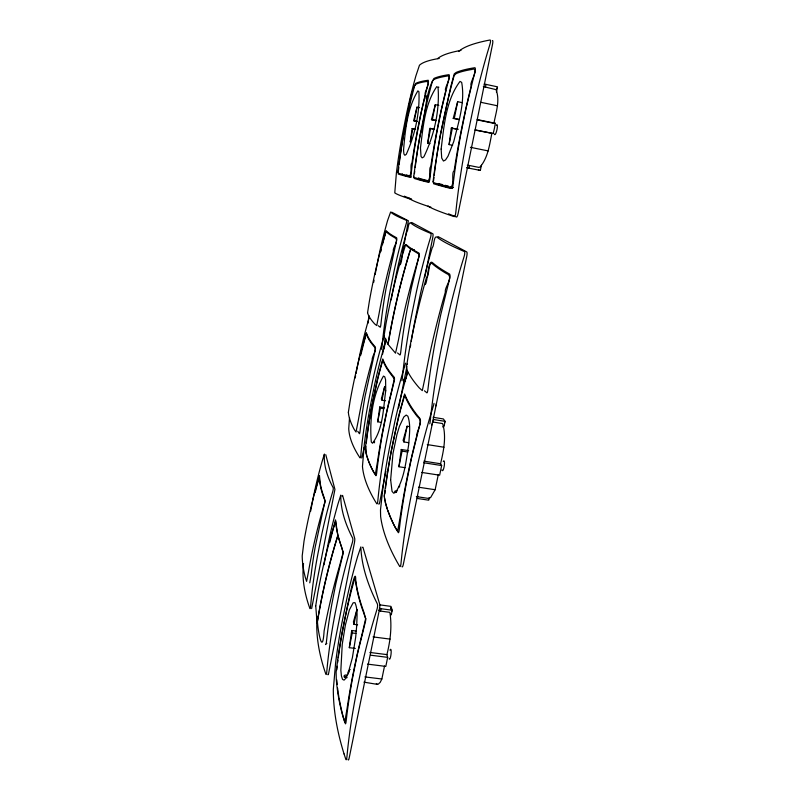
<?xml version="1.0" encoding="UTF-8"?>
<svg xmlns="http://www.w3.org/2000/svg" width="800" height="800" viewBox="0 0 800 800"><rect width="100%" height="100%" fill="white"/><g stroke="black" fill="none" stroke-linecap="round" stroke-linejoin="round"><path stroke-width="1.2" d="M402.27 173.89L402.4 174.87L411.2 177.26M414.09 177.35L414.18 178.42L415.14 178.73A1035.26 8.91 11.5 0 0 426.22 181.77L429.05 181.98A3.71 0.85 -83.4 0 0 429.86 178.86L430.82 170.84A658.05 566.29 -61.1 0 1 436.37 134.96L441.11 111.01L448.97 78.27A3.84 0.85 -74.4 0 0 449.38 75.66L449.05 74.66L446.46 75.07A1067.67 61.65 8.8 0 0 433.97 78.44C424.73 93.81 425.8 117.41 420.18 134.61A605.8 528.1 -61.5 0 0 415.17 167.54M477.21 119.89L493.92 123.33C495.92 112.41 500.25 100.6 496.04 89.64L483.34 86.56M433.48 181.74L433.58 183.74L434.84 184.14A1302.81 11.43 11.6 0 0 448.66 187.93L452.11 188.24A4.16 1.04 -83.3 0 0 453.07 184.75L454.19 175.76A735.79 621.18 -60.5 0 1 460.56 135.48L465.98 108.56L474.95 71.73A4.32 1.03 -73.9 0 0 475.4 68.81L474.97 67.7L471.79 68.23A1357.48 79.66 8.3 0 0 456.15 72.45L454.26 73.86L450.89 86.17L440.33 135.05A670.91 575.53 -61 0 0 436.51 158.24M421.68 472.43L439.64 475.2L441.65 465.55L440.57 463.75C443.62 450.77 446.57 436.68 442.65 423.58L433.06 422.03L433.58 419.5L445.09 421.36L444.05 426.35L443.55 425.61M452.61 145.31L449.08 144.6L451.3 128.07L458.29 129.27M398.25 172.44L398.25 174.05L398.99 174.3A865.09 7.17 11.5 0 0 408.08 176.79L410.44 176.92A3.35 0.72 -83.6 0 0 411.14 174.11L411.99 166.87A595.06 520.12 -61.6 0 1 416.89 134.54L421.09 112.97L428.08 83.52A3.45 0.71 -74.7 0 0 428.46 81.17L428.2 80.26L426.05 80.58A886.63 49.44 9.2 0 0 415.85 83.33C407.89 97.91 408.56 118.27 403.65 134.26A552.08 487.71 -62.1 0 0 400.49 154.21M317.08 616.99L316.83 621.06A932.45 288.97 24 0 0 324.5 670.19L325.84 674.14A3.59 0.63 -89.5 0 0 326.7 672.51L327.38 665.34A606.5 518.41 -43.1 0 1 335.26 612.8L339.38 592.35A607.59 519.75 -43.5 0 1 350.12 550L352.31 542.73A3.58 0.93 -78.2 0 0 352.66 538.15L351.1 535.09A954.89 218.91 20.3 0 1 340.81 497.55L340.8 495.11L338.02 503.79A545.07 475.41 -43.8 0 0 328.53 541.76L324.89 560.12A544.18 474.31 -43.4 0 0 323.99 564.86M367.5 664.11L385.8 666.41L387.67 657.36L386.9 654.61C390.35 640.88 392.13 626.42 389.87 612.34L380.51 611.09L378.58 610.18M430.04 143.65L427.7 143.18L429.75 128.35L434.13 129.05M405.1 467.7L398.92 466.74L401.26 449.49L408.65 450.65M381.27 422.37L377.71 421.8L379.78 406.95L384.51 407.72M355.33 648.45L349.31 647.68L351.7 630.49L356.51 631.11M303.52 563.52L303.21 566.77A756.8 226.46 21.2 0 0 308.77 605.3L309.85 608.37A3.12 0.51 -88.8 0 0 310.56 606.74L311.14 600.35A537.71 470.15 -43.4 0 1 317.95 553.64L321.53 535.49A538.57 471.22 -43.7 0 1 330.86 497.95L332.77 491.52A3.13 0.74 -77.4 0 0 333.12 487.61L331.87 485.24A772.23 169.74 18.3 0 1 324.3 455.96L324.4 454.06L321.97 461.91A488.93 434.33 -44 0 0 313.6 495.96L310.62 511.26M349.52 417.66L348.74 428.75A775.13 150.92 17.6 0 0 358.48 455.54L359.9 457.73A3.12 0.64 -87.8 0 0 360.78 455.6L361.42 448.93A550.78 484.01 -50.1 0 1 368.74 400.21L372.53 381.3A551.8 485.03 -50.5 0 1 382.33 342.21L384.31 335.52M368.08 323.12L368.89 315.48M384.27 348.84L385.32 339.08M406.2 378.53L407.13 370.43M365.91 446.37L366.19 452.95A966.59 184.79 18.9 0 0 366.68 454.96M398.31 171.68L398.78 167.52M433.56 180.81L433.95 177.49M336.81 669.82L337.23 666.19M366.3 442.99L366.69 439.61A569.61 498.39 -50.3 0 1 371.26 409.38L377.48 379.09L382.77 358.99L383.52 360.89A988.66 128.62 16.4 0 0 392.33 375.05L394.31 377.38L394.52 378.93A3.55 0.87 -77.8 0 1 394.1 381.57L386.85 411.46L382.51 433.31A615.68 531.8 -50 0 0 377.49 466.01L376.64 473.31A3.51 0.73 -86.8 0 1 375.97 475.71L373.82 472.47A966.59 184.79 18.9 0 1 366.95 455.98M414.44 173.68L414.73 171.23M384.84 493.93L385.24 490.63M385.5 488.42L385.76 486.22A650.89 556.68 -49.8 0 1 391.12 451.66L398.4 416.97L404.63 394L405.73 396.58A1349.02 179.2 18 0 0 417.6 415.66L420.18 418.81L420.49 420.71A4.15 1.13 -78.4 0 1 420.01 423.82L411.4 458.51L406.24 483.82A711.95 598.52 -49.5 0 0 400.25 521.63L399.22 530.07A4.12 0.94 -87.6 0 1 398.39 532.74L395.62 528.28A1307.57 254.46 21.3 0 1 387.82 510.32M434.23 175.15L434.65 171.65A670.91 575.53 -61 0 1 436.34 159.46M412.84 128.56L412.12 128.57L410.23 142.02L412.84 128.56L415.21 129.04M477.31 119.58L495.31 123.29L494.4 128.42L493.2 133.54L475.13 130.11M417 107.13L413.64 120.72L414.37 120.68L417 107.13L419.37 107.62M364.29 447.31L361.7 458M382.56 354.21L385.68 338.29M404.28 243.55L408.37 220.8L391.77 212.23M427.7 143.18L430.62 128.33M435.28 104.69L431.45 119.69L432.33 119.64L435.28 104.69L438.8 105.42M375.13 274.53L378.61 256.9A510.42 455.46 -55.8 0 1 387.59 220.52L390.64 211.99A812.1 29.47 12.4 0 0 404.65 219.56L406.42 220.28A3.24 0.78 -74.1 0 1 406.22 223.73L404.18 230.64A564.64 496.71 -55.2 0 0 394.09 271.03L390.18 290.58A563.49 495.74 -54.8 0 0 382.57 340.97L381.89 347.88A3.16 0.69 -86.6 0 1 381.65 349.36M356.03 373.54L359.41 356.44A499.86 445.79 -50.9 0 1 368.16 321.12L369.35 317.09M377.71 421.8L380.4 408.17L379.78 406.95M381.98 400.2L384.69 386.48L381.35 399.01L381.98 400.2L385.54 400.78M449.08 144.6L452.38 128.06M457.66 101.7L453.22 118.43L454.32 118.37L457.66 101.7L462.4 102.69M349.31 647.68L352.25 632.96L351.7 630.49M353.98 624.34L356.95 609.52L353.42 621.91L353.98 624.34L357.6 624.82M385.93 471.27L379.84 501.71A3.59 0.6 -81.6 0 1 378.74 503.97M398.62 407.97L406.91 366.57M424.89 276.85L432.72 237.78A3.73 0.65 -79.3 0 0 432.85 233.79L411.8 222.53A3.33 0.52 -79.3 0 0 411.48 222.83M398.92 466.74L402.08 451.12L401.26 449.49M408.66 442.71L403.93 441.96L407.12 426.22L409.49 426.6M491.82 133.52C489.51 145.01 487.97 157.54 480.19 166.88L478.98 167.41L469.47 165.51L468.94 168.13L466.84 167.73M485.44 87.08L485.98 84.4L497.5 86.84L496.42 92.13M380.51 611.09L381 608.72L379.3 608.06M496.92 88.66L497.07 87.91M478.38 170.08L480.36 170.41L481.42 165.24M390.8 608.33L390.94 607.67L391.77 611.41M379.87 604.88L391 606.38L392.22 610.22L391.26 614.9L390.79 614.17M417.82 495.99L417.31 498.46L428.73 500.18L429.23 497.74M376.31 683.52L378.1 684.3L380.19 682.37L381.86 679L384.55 665.99M428.73 499.13L428.87 498.44M444.57 422.8L444.72 422.09M416.34 496.6L428.29 498.39L430.58 497.6L435.15 489.73L438.32 474.52M383.74 348.2L383.38 349.66M380.82 251.64L381.33 249.33M360.78 355.14L366.39 332.73L366.91 334.2A793.65 98.26 15.2 0 0 373.75 345.19L375.34 346.99L375.49 348.3A3.11 0.7 -77.5 0 1 375.11 350.6L365.07 396.21A544 479.39 -50.5 0 0 360.75 425.08L360.01 431.54A3.08 0.59 -86.3 0 1 359.45 433.72L357.71 431.24M329.76 542.43L335.52 519.91L335.81 523.24A955.05 231.08 20.9 0 0 341.56 546.88L343.16 552.52A3.52 0.8 -79.9 0 1 342.72 555.19L335.85 583.68L331.77 604.49A598.04 513.33 -43.5 0 0 327.12 635.6L326.34 642.55A3.52 0.59 -88 0 1 325.78 644.57L325.51 644.25M315.16 492.58L319.49 475.57L319.63 478.17A772.5 179.37 18.7 0 0 323.84 496.63L325.08 501.12A3.08 0.64 -79.2 0 1 324.68 503.45M382.43 244.71L386.1 230.67L386.8 231.3A811.67 40.26 12.8 0 0 394.85 236.82L396.63 237.78L396.82 238.92A3.18 0.7 -76.3 0 1 396.45 241.2L386.09 288.33A556.46 490.75 -55.3 0 0 381.6 318.17L380.83 324.85A3.12 0.64 -85.2 0 1 380.23 327.25L378.27 325.73M399.88 264.93C402.88 263.03 401.77 242.57 406.36 244.72A1017.71 53.11 13.3 0 0 416.77 251.87L419.01 253.11L419.28 254.44A3.63 0.87 -76.3 0 1 418.86 257.06L415.49 268.51A698.08 595.88 -53.7 0 0 398.49 339.81L395.53 353.18L388.11 344.44L388.44 342.38A672.98 578.43 -53.9 0 1 410.07 251.11L410.59 248.97L405.58 244.97L401.58 257.57A646.15 558.97 -54 0 0 386.06 323.36L383.95 336.58L388 344.29L388.33 342.23A672.61 578.17 -53.9 0 1 409.94 251.02M425 284.61C427.86 283.82 427.66 258.02 432.64 262.76A1406.62 74.95 14 0 0 446.74 272.45L449.7 274.12L450.08 275.73A4.25 1.15 -76.3 0 1 449.61 278.82L440.66 315.04L435.26 341.49A733.29 617.34 -54.1 0 0 428.96 381.01L427.87 389.83A4.16 1.03 -85.9 0 1 426.95 392.88L424.44 390.77M324.38 503.93L321.87 512.58A588.62 510.24 -43.9 0 0 308.62 570.88L306.62 581.38L305.39 577.69A715.93 205.39 22.1 0 1 302.21 555.85L304.01 541.21A551.31 483.2 -44.1 0 1 316.32 486.62L319.41 476.58L319.53 479.12A725.29 168.02 20.2 0 0 323.66 497.24L324.81 500.16L324.73 502.4L315.15 547.26A531.14 465.96 -43.7 0 0 311.12 574.96L309.77 582.84M386.16 339.76L384.48 345.42A559.74 490.91 -50.4 0 0 374.53 385.08L370.68 404.26A558.68 489.87 -50 0 0 364.36 443.82L362.46 466.46A960.34 195.85 19.4 0 0 374.97 500.84L376.7 503.66A3.57 0.78 -88.3 0 0 377.76 501.4L378.52 493.84A624.53 537.51 -49.6 0 1 387.03 438.59L391.42 417.1A625.83 538.79 -50 0 1 402.75 372.62L405.04 365A3.62 0.98 -75.7 0 0 405.46 363.16M407.82 372.12L406.14 377.68A638.11 547.47 -49.9 0 0 394.56 423.04L390.07 444.96A636.75 546.14 -49.5 0 0 382.68 490.06L380.49 509.93L380.62 516.4A1296.42 268.91 22 0 0 397.39 562.47L399.6 566.28A4.2 1 -89.2 0 0 400.94 563.9L401.85 555.16A723.99 605.76 -49.1 0 1 412.07 491.11L417.3 466.14A725.74 607.44 -49.4 0 1 430.78 414.37L433.51 405.48A4.24 1.28 -76.2 0 0 433.99 403.32M443.43 426.08L442.82 427.01M342.14 496.18L342.58 495.37L354.71 538.45A3.6 0.54 -81.8 0 1 354.39 543.03L328.75 672.77A3.61 0.51 -82.6 0 1 327.85 674.39M407.12 426.22L403.1 440.38L403.93 441.96M325.76 454.66L334.93 489.42L311.63 608.61M458.75 51.52L459.8 50.52A1362.64 99.67 7.5 0 1 486.95 40.6L490.02 40A4.46 1.13 -71.4 0 1 490.01 44.04L487.19 53.47A750.53 631.03 -60.4 0 0 473.15 108.5L467.65 135.08A748.33 629.59 -60 0 0 456.77 203.39L455.76 212.74A4.22 1.14 -84.6 0 1 454.19 216.6L451.49 215.7A1289.1 29.99 12.3 0 1 428.78 206.56L428.07 205.96M403.74 380.4L404.49 380.14M403.62 381.02L405.15 380.63M460.97 50.41L459.29 50.71A1070.14 77.11 8.2 0 0 437.62 58.63M439.23 58.46L437.12 58.81A887.85 61.81 8.7 0 0 419.45 65.27L415.93 75.77A542.81 480.46 -62.2 0 0 406.32 114.88L402.57 133.83A541.64 479.67 -61.8 0 0 396.39 172.98L394.77 192.88A859.21 18.87 12 0 0 409.7 198.89L411.58 199.49M493.92 123.33L495.31 123.29M467.34 165.28L469.47 165.51M377 684.32L363.94 682.15M364.91 676.91L381.86 679M369.89 652.45L386.9 654.61M370.57 655.19L387.67 657.36M373.05 636.9L390.1 639.11M352.25 632.96L355.87 633.43M381 608.72L392.22 610.22M418.51 487.2L435.15 489.73M402.08 451.12L407.99 452.04M423.87 461.15L440.57 463.75M423.67 462.76L441.65 465.55M427.28 444.59L444.01 447.24M484.14 84.11L485.98 84.4M380.4 408.17L383.96 408.75M433.12 417.29L443.4 418.96L445.09 421.36M467.05 167.82L480.36 170.41M412.12 128.57L415.66 129.29M470.4 147.31L488.24 150.92M432.33 119.64L435.85 120.36M431.45 119.69L436.12 120.65M475.22 129.86L493.2 133.54M451.3 128.07L457.18 129.28M414.37 120.68L416.74 121.16M413.64 120.72L417.18 121.44M430.91 128.58L434.41 129.3M454.32 118.37L459.05 119.35M453.22 118.43L459.11 119.65M480.79 102.3L497.54 105.8M410.59 248.97L413.95 249.73M414.07 249.82L410.71 249.06L418.94 254.09L419.16 255.38L411.36 288.08L406.85 310.77A631.63 546.16 -54.7 0 0 401.61 344.72L400.71 352.31A3.56 0.79 -85.5 0 1 399.98 355L397.54 352.97M396.54 492.42L394.72 491.75A2.95 1.17 13.2 0 1 397.26 490.92M406.25 174.96L411 176.22M420.17 178.67L427.98 180.75M442.63 184.65L439.01 183.69A3.75 0.64 -78.8 0 1 438.87 183.52M445.04 185.29L448.66 186.26M451.07 186.9L453.48 187.54M428.96 182.1L418.73 179.31A3.44 0.53 -79 0 1 418.56 178.23M452.45 188.49L438.62 184.73A3.82 0.65 -78.8 0 1 438.4 183.51M405.34 379.15L404.22 378.83L403.83 380.8L405.56 381.45M374.58 442.76L373.61 442.4A2.55 0.92 12.5 0 1 374.65 441.75M404.26 196.18L410.03 198.48M448.55 213.86L456.57 217.06A4.24 0.81 -78.9 0 0 458.18 213.2L492.48 44.58A4.48 0.82 -77.3 0 0 492.45 40.53M438.78 87.11L438.59 87.03A2.69 0.54 10 0 0 438.68 87.33M348.45 673.74L348.26 673.28A3.4 3.02 -28.7 0 1 348.96 670.48M344.06 753.93L345.77 759.17A4.22 0.79 89.5 0 0 346.84 757.63L347.65 749.46A694.56 576.6 -42.9 0 1 356.97 689.55L361.83 666.18A695.99 578.3 -43.2 0 1 374.43 617.68L376.99 609.34A4.19 1.2 -79.3 0 0 377.33 603.85L375.32 599.77A1268.92 294.32 23.1 0 1 361.03 550.12L360.85 546.91L357.6 556.59A614.99 524.25 -43.5 0 0 346.68 599.44L342.48 620.12A613.87 522.89 -43.2 0 0 335.64 662.68L333.32 689.41A1230.73 382.14 27.7 0 0 344.06 753.93M385.14 500.95L384.57 497.87M409.61 198.21L410.12 199.06A1026.76 23.4 12.1 0 0 428.35 206.39L430.57 207.12A3.75 0.93 -84.7 0 0 430.82 207.07M399.05 487.27A3.48 3.23 -36.9 0 1 399.79 485.84M443.28 461.43A5 1.09 -81.4 0 1 444.48 462.68A5 1.09 -81.4 0 1 443.53 469.05A5 1.09 -81.4 0 1 442 469.98M436.31 403.7A4.26 0.87 -80.8 0 1 435.98 405.89M401.98 566.62A4.22 0.81 -82.3 0 0 403.35 564.24L466.71 256.69A4.38 0.9 -79.2 0 0 466.76 251.94L438.2 236.66A3.83 0.69 -79.2 0 0 437.79 236.99M387.46 509.26A1307.57 254.46 21.3 0 1 385.4 502.11M410.33 347A653.71 561.55 -54.1 0 1 410.7 344.65M411.27 341.14A653.71 561.55 -54.1 0 1 415.55 317.65L420.22 294.87A655.26 562.84 -54.5 0 1 432.21 247.72C434.25 246.38 433.59 235.78 436.78 236.93A1410.43 54.97 13.2 0 0 461.4 250.24L464.29 251.48A4.36 1.28 -73.9 0 1 464.2 256.22L461.37 265.5A747.96 626.94 -54 0 0 447.35 319.62L441.88 345.72A745.96 625.31 -53.6 0 0 431.12 412.73L430.14 421.88A4.24 1.11 -87.6 0 1 429.78 423.81M432.6 422.28A4.26 0.86 -80.9 0 1 431.53 425.29M373.65 282.49A509.47 454.65 -55.4 0 1 374.06 280.21M355.2 377.96A499.02 444.95 -50.5 0 1 355.61 375.75M391.18 299.86A571.75 501.92 -54.8 0 1 392.47 293.03L396.45 273.18A572.94 502.92 -55.2 0 1 406.71 232.18C408.32 230.74 408.06 222.41 410.38 222.66A1019.02 38.9 12.7 0 0 428.52 232.47L430.74 233.39A3.71 0.97 -74 0 1 430.57 237.37L428.2 245.28A642.33 553.61 -54.6 0 0 416.49 291.46L411.93 313.79A640.85 552.38 -54.2 0 0 403.03 371.22L402.23 379.07A3.61 0.86 -87 0 1 401.94 380.75M404.34 379.43A3.63 0.63 -80.5 0 1 403.69 381.68M407.44 363.5A3.64 0.63 -80.4 0 1 407.32 364.42M419.06 178.37A3.37 0.52 -78.9 0 1 418.89 177.86M426.1 98.93A594.71 519.66 -61.6 0 1 426.95 95.34M411.56 199.09A3.36 0.51 -79.1 0 1 411.46 198.93M496.24 125.3A5.14 1.06 -77.8 0 1 497.38 126.4A5.14 1.06 -77.8 0 1 496.05 132.88A5.14 1.06 -77.8 0 1 494.45 134M399.17 164.18A552.08 487.71 -62.1 0 1 400.33 155.32M349.54 669.93A3.4 3.02 -28.7 0 1 350.22 669.52M348.49 673.01A3.38 3.15 -6.5 0 1 349.2 671.69M390 650.2A4.97 0.94 -83.2 0 1 391.15 650.8A4.97 0.94 -83.2 0 1 390.51 657.14A4.97 0.94 -83.2 0 1 389.15 658.71M344.3 677.26A2.85 1.25 11.6 0 1 346.2 677.12L346.62 675.03A2.86 1.59 13.4 0 0 344.02 676.34A2.86 0.9 10.1 0 0 347.13 677.65M348.09 759.43A4.25 0.69 -83.6 0 0 349.2 757.9L379.39 609.67A4.21 0.74 -82.6 0 0 379.69 604.17L362.98 547.41A3.67 0.58 -81.9 0 0 362.52 547.5M337.64 662.56A626.89 532.64 -43.5 0 1 337.94 660.15M338.26 657.75A626.89 532.64 -43.5 0 1 342.58 630C342.12 633.5 356.16 557.84 355.69 580.46A1268.77 310.13 23.8 0 0 363.7 611.67L365.81 618.99A4.1 1.03 -80.9 0 1 365.32 622.11L357.28 654.64L352.49 678.37A683.34 570.36 -43.3 0 0 347.02 713.78L346.09 721.68A4.12 0.75 -88.9 0 1 345.41 723.84L343.34 717.29A1239.25 370.95 27 0 1 339.02 697.84M338.81 696.6A1239.25 370.95 27 0 1 338.23 692.91M338.05 691.7A1239.25 370.95 27 0 1 337.58 688.08M337.18 684.53A1239.25 370.95 27 0 1 336.77 679.87M326.83 643.47A3.46 0.53 -80.4 0 1 326.74 643.2M394.31 379.03L391.22 392.6A684.36 583.38 -50.4 0 0 377.47 461.78L375.36 474.37L373.25 471.21A903.8 175.76 18.6 0 1 365.8 452.12L365.33 448.1L366.87 436.2A634.36 548.12 -50.7 0 1 379.44 372.16L382.81 360.1L383.53 361.97A921.66 122.93 16.2 0 0 392.16 375.91L394.31 379.03M403.53 150.23L403.95 154.04L404.86 155.28L406.25 154.36C414.97 135.03 419.93 112.94 418.92 91.71L417.87 90.88C407.27 108.21 405.23 130.22 403.53 150.23M420.47 147.95L421.04 156.47L422.17 157.87L423.85 156.87C434.04 135.73 439.79 110.99 438.06 87.53L436.75 86.64C424.75 104.1 423.09 127.31 420.47 147.95M441.13 149.07L441.71 158.08L443.45 161.04L445.52 159.96L448.01 156.19L453.73 141.63C458.45 122.49 465.3 102.2 461.67 82.37L460.01 81.42C445.81 100.18 444.03 126.27 441.13 149.07M433.1 181.38L433.22 182.55L434.44 182.93A1199.82 10 11.6 0 0 447.97 186.56C456.09 190.4 450.62 172.28 454.15 170.84A817.02 679.63 -59.9 0 1 471.32 85.65C468.37 84.16 481.17 66.1 471.51 69.52A1243.38 74.29 8.4 0 0 456.2 73.57L454.14 75.51L450.37 89.74A746.66 631.65 -60.3 0 0 434.97 167.24L433.1 181.38M390.64 479.78L392.05 491.35L393.65 493.18L395.67 492.34C404.72 478.12 406.08 460.47 408.75 444.21C409.29 434.96 410.95 425.19 407.88 416.22L406.19 415.07L403.83 416.95L399.42 426.34L396.95 434.52L393 453.38L390.64 479.78M385.73 390.77C383.26 408.18 383.26 428.81 372.52 443.25L371.31 442.04C369.46 420.06 372.39 395.25 383.45 376.1L384.74 376.8L385.6 379.78L385.73 390.77M367.58 312.63L368.05 314.31A745.71 80.38 16.4 0 0 374.83 324.06L376.74 325.56L379.02 313.9A616.25 537.25 -54.4 0 1 393.38 251.22C392.24 247.71 400.02 239.94 394.61 237.64A758.43 35.76 14.5 0 1 386.73 232.18L386.05 231.57L382.64 242.77A575.53 507.01 -54.7 0 0 369.38 301.16L367.58 312.63M365.63 618.68L362.15 633.87A758.69 624.76 -44.1 0 0 347 708.98L344.74 722.17L342.72 715.79A1144.7 352.2 26.6 0 1 336.3 679.14L336.11 672.11L337.8 659.1A697.55 585.07 -44.3 0 1 351.52 590L355.04 577.47L355.69 581.78A1167.43 294.47 23.5 0 0 363.52 612.42L365.63 618.68M315.73 605.82L317.09 623.22L317.39 621.32A638.73 544.91 -43.7 0 1 337.25 537.25L337.85 535.35L335.66 521.11L332.07 532.22A614.74 527.97 -43.7 0 0 317.76 593.07L315.73 605.82M413.76 176.3L413.84 177.35L414.76 177.64A965.16 7.83 11.5 0 0 425.61 180.55C432.45 182.96 428 168.67 430.79 166.46A731.15 620.83 -60.4 0 1 445.8 90.63C443.1 89.41 454.32 73.6 446.23 76.21A991.54 57.84 8.9 0 0 434 79.45L432.39 81.13L429.06 93.9A674.44 580.54 -60.8 0 0 415.43 163.58L413.76 176.3M356.69 625.86L355.67 637.32L352.36 657.83L348.07 673.57L345.96 678.16L344.06 680.12L342.53 679.37L341.42 676.02L340.85 670.36L342.25 644.26L345.38 625.02L349.41 609.82L353.14 602.79L354.97 602.65C358.13 609.89 356.81 618.17 356.69 625.86M348.36 412.3L348.67 414.78A731.91 132.19 18.7 0 0 354.33 429.62L356.02 432.04L358.21 420.9A602.72 524.82 -50 0 1 372.14 360.22C371.68 355.97 378.14 349.62 373.53 345.92A743.16 90.84 16.9 0 1 366.83 335.1L366.33 333.68L363.03 344.36A563.68 496.06 -50.3 0 0 350.13 401.02L348.36 412.3M384.2 496L384.96 501.2A1204.19 240.67 21 0 0 394.95 526.79L397.67 531.14L400.22 516.7A790.69 654.88 -49.9 0 1 416.57 436.58C416.4 430.55 424.22 421.7 417.37 416.62A1236.61 170.08 17.9 0 1 405.75 397.85L404.68 395.31L400.71 409.07A724.49 610.92 -50.2 0 0 386 482.37L384.2 496M397.89 172.13L398.64 173.3A812.71 6.32 11.5 0 0 407.53 175.69C413.46 177.55 409.42 164.9 411.96 162.93A661.51 571.18 -60.9 0 1 425.28 94.63C423.61 92.57 432.43 80.28 425.86 81.6A830.43 46.54 9.3 0 0 415.87 84.25L414.59 85.72L411.6 97.3A614.86 536.9 -61.3 0 0 399.38 160.57L397.89 172.13M406.4 367.14L407.41 370.88A1235.25 145.41 18.8 0 0 419.21 387.84L422.3 390.62L425.54 375.32A809.78 671.75 -53.2 0 1 445.35 292.13C444.17 287.23 454.74 276.39 446.38 273.5A1273.47 65.65 15.6 0 1 432.57 263.94C428.23 259.71 429.29 277.93 426.53 277.31A740.49 625.3 -53.6 0 0 408.73 353.12L406.4 367.14M343.17 552.37L339.67 565.46A661.6 560.26 -43.6 0 0 324.11 630.96C322.43 657.66 317.8 629.31 317.44 621.67A639.07 545.14 -43.7 0 1 337.31 537.53L337.92 535.64L343.17 552.37"/></g></svg>
